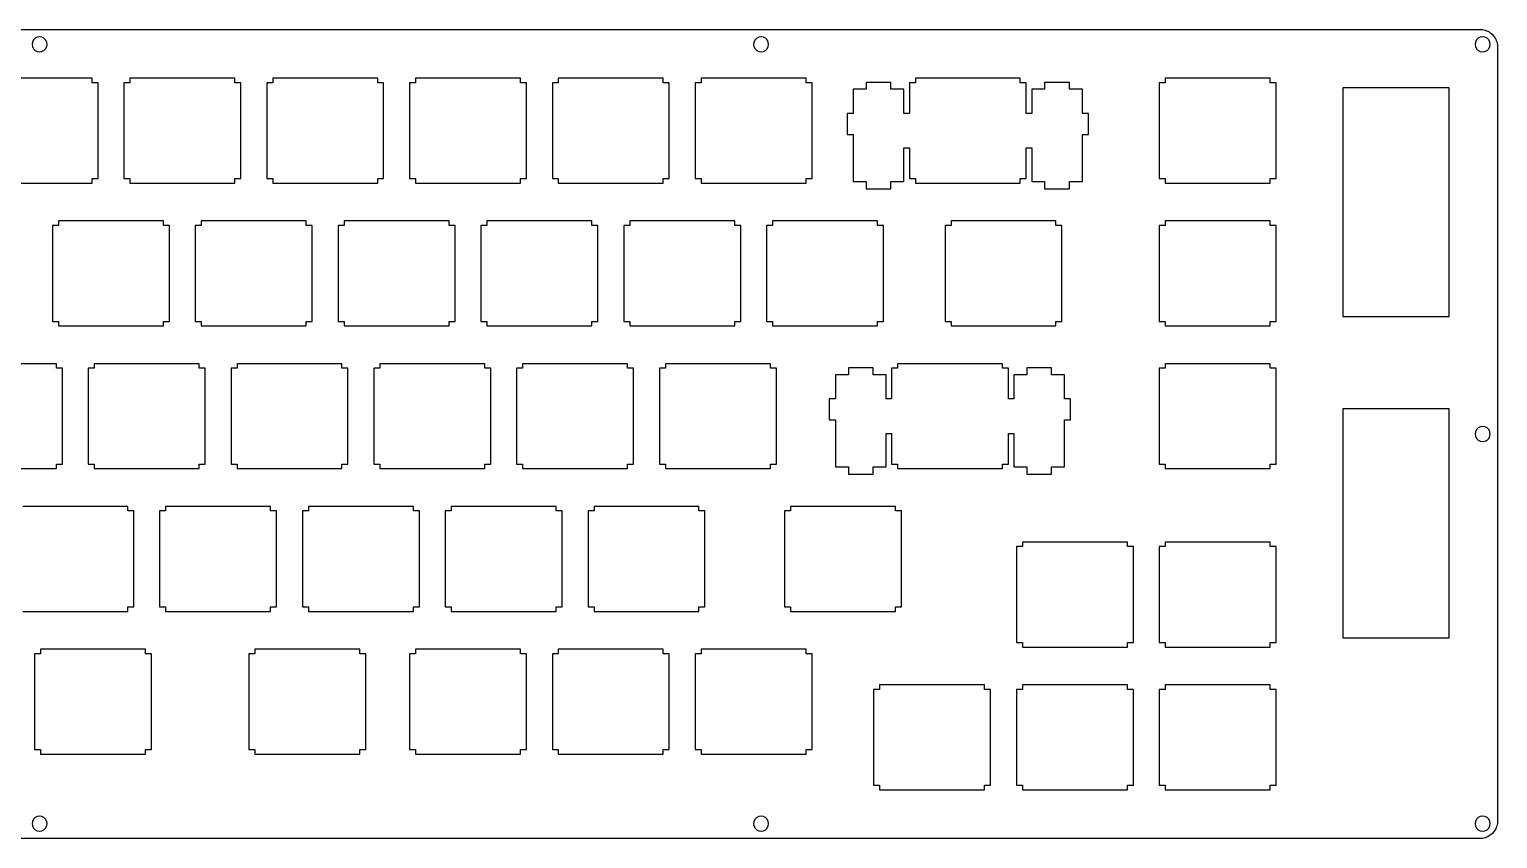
# Model space of a CAD drawing. Extents: x 0 to 389, y 0 to 108.
# Drawn here: x 193.2 to 389.1, y 0.2 to 108.2 of the extents above; entities that cross this region are included whole.
import ezdxf

# ---------------------------------------------------------------- set-up
doc = ezdxf.new("R2010")
doc.units = 0
doc.header["$MEASUREMENT"] = 0

msp = doc.modelspace()

# ---------------------------------------------------------------- linework, layer by layer
at = {"color": 0}
for p, q in [((2.49563, 108.208), (386.697, 108.208)), ((386.697, 108.208), (386.884, 108.201)), ((386.884, 108.201), (387.071, 108.179)), ((387.071, 108.179), (387.255, 108.142)), ((387.255, 108.142), (387.438, 108.09)), ((387.438, 108.09), (387.615, 108.026)), ((387.615, 108.026), (387.784, 107.946)), ((387.784, 107.946), (387.95, 107.855)), ((387.95, 107.855), (388.105, 107.749)), ((388.105, 107.749), (388.253, 107.632)), ((193.645, 106.517), (193.595, 106.207)), ((193.595, 106.207), (193.645, 105.898)), ((193.786, 106.795), (193.645, 106.517)), ((193.645, 105.898), (193.786, 105.62)), ((194.007, 107.017), (193.786, 106.795)), ((194.287, 107.159), (194.007, 107.017)), ((194.595, 107.207), (194.287, 107.159)), ((194.904, 107.159), (194.595, 107.207)), ((195.184, 107.017), (194.904, 107.159)), ((195.404, 106.795), (195.184, 107.017)), ((195.546, 106.517), (195.404, 106.795)), ((195.404, 105.62), (195.546, 105.898)), ((195.596, 106.207), (195.546, 106.517)), ((195.546, 105.898), (195.596, 106.207)), ((289.895, 106.517), (289.845, 106.207)), ((289.845, 106.207), (289.895, 105.898)), ((290.037, 106.795), (289.895, 106.517)), ((289.895, 105.898), (290.037, 105.62)), ((290.257, 107.017), (290.037, 106.795)), ((290.536, 107.159), (290.257, 107.017)), ((290.846, 107.207), (290.536, 107.159)), ((291.155, 107.159), (290.846, 107.207)), ((291.433, 107.017), (291.155, 107.159)), ((291.655, 106.795), (291.433, 107.017)), ((291.797, 106.517), (291.655, 106.795)), ((291.655, 105.62), (291.797, 105.898)), ((291.845, 106.207), (291.797, 106.517)), ((291.797, 105.898), (291.845, 106.207)), ((386.143, 106.517), (386.098, 106.207)), ((386.098, 106.207), (386.143, 105.898)), ((386.285, 106.795), (386.143, 106.517)), ((386.143, 105.898), (386.285, 105.62)), ((386.507, 107.017), (386.285, 106.795)), ((386.786, 107.159), (386.507, 107.017)), ((387.096, 107.207), (386.786, 107.159)), ((387.406, 107.159), (387.096, 107.207)), ((387.685, 107.017), (387.406, 107.159)), ((387.904, 106.795), (387.685, 107.017)), ((388.048, 106.517), (387.904, 106.795)), ((387.904, 105.62), (388.048, 105.898)), ((388.098, 106.207), (388.048, 106.517)), ((388.048, 105.898), (388.098, 106.207)), ((388.253, 107.632), (388.394, 107.505)), ((388.394, 107.505), (388.521, 107.366)), ((388.521, 107.366), (388.638, 107.218)), ((388.638, 107.218), (388.743, 107.061)), ((388.743, 107.061), (388.835, 106.897)), ((388.835, 106.897), (388.913, 106.726)), ((388.913, 106.726), (388.98, 106.55)), ((388.98, 106.55), (389.029, 106.368)), ((389.029, 106.368), (389.068, 106.183)), ((389.068, 106.183), (389.089, 105.996)), ((389.089, 105.996), (389.096, 105.807)), ((389.096, 105.807), (389.096, 2.59485)), ((193.786, 105.62), (194.007, 105.398)), ((194.007, 105.398), (194.287, 105.256)), ((194.287, 105.256), (194.595, 105.208)), ((194.595, 105.208), (194.904, 105.256)), ((194.904, 105.256), (195.184, 105.398)), ((195.184, 105.398), (195.404, 105.62)), ((290.037, 105.62), (290.257, 105.398)), ((290.257, 105.398), (290.536, 105.256)), ((290.536, 105.256), (290.846, 105.208)), ((290.846, 105.208), (291.155, 105.256)), ((291.155, 105.256), (291.433, 105.398)), ((291.433, 105.398), (291.655, 105.62)), ((386.285, 105.62), (386.507, 105.398)), ((386.507, 105.398), (386.786, 105.256)), ((386.786, 105.256), (387.096, 105.208)), ((387.096, 105.208), (387.406, 105.256)), ((387.406, 105.256), (387.685, 105.398)), ((387.685, 105.398), (387.904, 105.62)), ((201.596, 101.683), (187.595, 101.683)), ((201.596, 101.083), (201.596, 101.683)), ((202.395, 101.083), (201.596, 101.083)), ((202.395, 88.2826), (202.395, 101.083)), ((206.645, 101.083), (205.846, 101.083)), ((205.846, 101.083), (205.846, 88.2826)), ((206.645, 101.683), (206.645, 101.083)), ((220.646, 101.683), (206.645, 101.683)), ((220.646, 101.083), (220.646, 101.683)), ((221.445, 101.083), (220.646, 101.083)), ((221.445, 88.2826), (221.445, 101.083)), ((225.695, 101.083), (224.896, 101.083)), ((224.896, 101.083), (224.896, 88.2826)), ((225.695, 101.683), (225.695, 101.083)), ((239.696, 101.683), (225.695, 101.683)), ((239.696, 101.083), (239.696, 101.683)), ((240.495, 101.083), (239.696, 101.083)), ((240.495, 88.2826), (240.495, 101.083)), ((244.745, 101.083), (243.946, 101.083)), ((243.946, 101.083), (243.946, 88.2826)), ((244.745, 101.683), (244.745, 101.083)), ((258.746, 101.683), (244.745, 101.683)), ((258.746, 101.083), (258.746, 101.683)), ((259.545, 101.083), (258.746, 101.083)), ((259.545, 88.2826), (259.545, 101.083)), ((263.795, 101.083), (262.996, 101.083)), ((262.996, 101.083), (262.996, 88.2826)), ((263.795, 101.683), (263.795, 101.083)), ((277.796, 101.683), (263.795, 101.683)), ((277.796, 101.083), (277.796, 101.683)), ((278.595, 101.083), (277.796, 101.083)), ((278.595, 88.2826), (278.595, 101.083)), ((282.845, 101.083), (282.046, 101.083)), ((282.046, 101.083), (282.046, 88.2826)), ((282.845, 101.683), (282.845, 101.083)), ((296.846, 101.683), (282.845, 101.683)), ((296.846, 101.083), (296.846, 101.683)), ((297.645, 101.083), (296.846, 101.083)), ((297.645, 88.2826), (297.645, 101.083)), ((304.87, 100.214), (303.145, 100.214)), ((303.145, 100.214), (303.145, 96.9836)), ((308.171, 101.133), (304.87, 101.133)), ((304.87, 101.133), (304.87, 100.214)), ((308.171, 100.214), (308.171, 101.133)), ((309.896, 100.214), (308.171, 100.214)), ((309.896, 96.9836), (309.896, 100.214)), ((311.42, 101.083), (310.621, 101.083)), ((310.621, 101.083), (310.621, 96.9836)), ((311.42, 101.683), (311.42, 101.083)), ((325.421, 101.683), (311.42, 101.683)), ((325.421, 101.083), (325.421, 101.683)), ((326.22, 101.083), (325.421, 101.083)), ((326.22, 96.9836), (326.22, 101.083)), ((328.67, 100.214), (326.945, 100.214)), ((326.945, 100.214), (326.945, 96.9836)), ((331.971, 101.133), (328.67, 101.133)), ((328.67, 101.133), (328.67, 100.214)), ((331.971, 100.214), (331.971, 101.133)), ((333.696, 100.214), (331.971, 100.214)), ((333.696, 96.9836), (333.696, 100.214)), ((344.758, 101.083), (343.957, 101.083)), ((343.957, 101.083), (343.957, 88.2826)), ((344.758, 101.683), (344.758, 101.083)), ((358.757, 101.683), (344.758, 101.683)), ((358.757, 101.083), (358.757, 101.683)), ((359.558, 101.083), (358.757, 101.083)), ((359.558, 88.2826), (359.558, 101.083)), ((382.650977, 100.417021), (368.450277, 100.417021)), ((368.450277, 100.417021), (368.450277, 69.867621)), ((382.650977, 69.867621), (382.650977, 100.417021)), ((303.145, 96.9836), (302.321, 96.9836)), ((302.321, 96.9836), (302.321, 94.1821)), ((310.621, 96.9836), (309.896, 96.9836)), ((326.945, 96.9836), (326.22, 96.9836)), ((334.52, 96.9836), (333.696, 96.9836)), ((334.52, 94.1821), (334.52, 96.9836)), ((302.321, 94.1821), (303.145, 94.1821)), ((303.145, 94.1821), (303.145, 87.9133)), ((333.696, 87.9133), (333.696, 94.1821)), ((333.696, 94.1821), (334.52, 94.1821)), ((309.896, 87.9133), (309.896, 92.3823)), ((309.896, 92.3823), (310.621, 92.3823)), ((310.621, 92.3823), (310.621, 88.2826)), ((326.22, 88.2826), (326.22, 92.3823)), ((326.22, 92.3823), (326.945, 92.3823)), ((326.945, 92.3823), (326.945, 87.9133)), ((201.596, 87.6819), (201.596, 88.2826)), ((201.596, 88.2826), (202.395, 88.2826)), ((205.846, 88.2826), (206.645, 88.2826)), ((206.645, 88.2826), (206.645, 87.6819)), ((220.646, 87.6819), (220.646, 88.2826)), ((220.646, 88.2826), (221.445, 88.2826)), ((224.896, 88.2826), (225.695, 88.2826)), ((225.695, 88.2826), (225.695, 87.6819)), ((239.696, 87.6819), (239.696, 88.2826)), ((239.696, 88.2826), (240.495, 88.2826)), ((243.946, 88.2826), (244.745, 88.2826)), ((244.745, 88.2826), (244.745, 87.6819)), ((258.746, 87.6819), (258.746, 88.2826)), ((258.746, 88.2826), (259.545, 88.2826)), ((262.996, 88.2826), (263.795, 88.2826)), ((263.795, 88.2826), (263.795, 87.6819)), ((277.796, 87.6819), (277.796, 88.2826)), ((277.796, 88.2826), (278.595, 88.2826)), ((282.046, 88.2826), (282.845, 88.2826)), ((282.845, 88.2826), (282.845, 87.6819)), ((296.846, 87.6819), (296.846, 88.2826)), ((296.846, 88.2826), (297.645, 88.2826)), ((310.621, 88.2826), (311.42, 88.2826)), ((311.42, 88.2826), (311.42, 87.6819)), ((325.421, 87.6819), (325.421, 88.2826)), ((325.421, 88.2826), (326.22, 88.2826)), ((343.957, 88.2826), (344.758, 88.2826)), ((344.758, 88.2826), (344.758, 87.6819)), ((358.757, 87.6819), (358.757, 88.2826)), ((358.757, 88.2826), (359.558, 88.2826)), ((187.595, 87.6819), (201.596, 87.6819)), ((206.645, 87.6819), (220.646, 87.6819)), ((225.695, 87.6819), (239.696, 87.6819)), ((244.745, 87.6819), (258.746, 87.6819)), ((263.795, 87.6819), (277.796, 87.6819)), ((282.845, 87.6819), (296.846, 87.6819)), ((303.145, 87.9133), (304.87, 87.9133)), ((304.87, 87.9133), (304.87, 86.9322)), ((304.87, 86.9322), (308.171, 86.9322)), ((308.171, 86.9322), (308.171, 87.9133)), ((308.171, 87.9133), (309.896, 87.9133)), ((311.42, 87.6819), (325.421, 87.6819)), ((326.945, 87.9133), (328.67, 87.9133)), ((328.67, 87.9133), (328.67, 86.9322)), ((328.67, 86.9322), (331.971, 86.9322)), ((331.971, 86.9322), (331.971, 87.9133)), ((331.971, 87.9133), (333.696, 87.9133)), ((344.758, 87.6819), (358.757, 87.6819)), ((197.12, 82.6325), (197.12, 82.0332)), ((211.121, 82.6325), (197.12, 82.6325)), ((211.121, 82.0332), (211.121, 82.6325)), ((216.17, 82.6325), (216.17, 82.0332)), ((230.171, 82.6325), (216.17, 82.6325)), ((230.171, 82.0332), (230.171, 82.6325)), ((235.22, 82.6325), (235.22, 82.0332)), ((249.221, 82.6325), (235.22, 82.6325)), ((249.221, 82.0332), (249.221, 82.6325)), ((254.27, 82.6325), (254.27, 82.0332)), ((268.271, 82.6325), (254.27, 82.6325)), ((268.271, 82.0332), (268.271, 82.6325)), ((273.32, 82.6325), (273.32, 82.0332)), ((287.321, 82.6325), (273.32, 82.6325)), ((287.321, 82.0332), (287.321, 82.6325)), ((292.37, 82.6325), (292.37, 82.0332)), ((306.371, 82.6325), (292.37, 82.6325)), ((306.371, 82.0332), (306.371, 82.6325)), ((316.183, 82.6325), (316.183, 82.0332)), ((330.182, 82.6325), (316.183, 82.6325)), ((330.182, 82.0332), (330.182, 82.6325)), ((344.758, 82.6325), (344.758, 82.0332)), ((358.757, 82.6325), (344.758, 82.6325)), ((358.757, 82.0332), (358.757, 82.6325)), ((197.12, 82.0332), (196.321, 82.0332)), ((196.321, 82.0332), (196.321, 69.2326)), ((211.92, 82.0332), (211.121, 82.0332)), ((211.92, 69.2326), (211.92, 82.0332)), ((216.17, 82.0332), (215.371, 82.0332)), ((215.371, 82.0332), (215.371, 69.2326)), ((230.97, 82.0332), (230.171, 82.0332)), ((230.97, 69.2326), (230.97, 82.0332)), ((235.22, 82.0332), (234.421, 82.0332)), ((234.421, 82.0332), (234.421, 69.2326)), ((250.02, 82.0332), (249.221, 82.0332)), ((250.02, 69.2326), (250.02, 82.0332)), ((254.27, 82.0332), (253.471, 82.0332)), ((253.471, 82.0332), (253.471, 69.2326)), ((269.07, 82.0332), (268.271, 82.0332)), ((269.07, 69.2326), (269.07, 82.0332)), ((273.32, 82.0332), (272.521, 82.0332)), ((272.521, 82.0332), (272.521, 69.2326)), ((288.12, 82.0332), (287.321, 82.0332)), ((288.12, 69.2326), (288.12, 82.0332)), ((292.37, 82.0332), (291.571, 82.0332)), ((291.571, 82.0332), (291.571, 69.2326)), ((307.17, 82.0332), (306.371, 82.0332)), ((307.17, 69.2326), (307.17, 82.0332)), ((316.183, 82.0332), (315.382, 82.0332)), ((315.382, 82.0332), (315.382, 69.2326)), ((330.983, 82.0332), (330.182, 82.0332)), ((330.983, 69.2326), (330.983, 82.0332)), ((344.758, 82.0332), (343.957, 82.0332)), ((343.957, 82.0332), (343.957, 69.2326)), ((359.558, 82.0332), (358.757, 82.0332)), ((359.558, 69.2326), (359.558, 82.0332)), ((196.321, 69.2326), (197.12, 69.2326)), ((197.12, 69.2326), (197.12, 68.6333)), ((197.12, 68.6333), (211.121, 68.6333)), ((211.121, 68.6333), (211.121, 69.2326)), ((211.121, 69.2326), (211.92, 69.2326)), ((215.371, 69.2326), (216.17, 69.2326)), ((216.17, 69.2326), (216.17, 68.6333)), ((216.17, 68.6333), (230.171, 68.6333)), ((230.171, 68.6333), (230.171, 69.2326)), ((230.171, 69.2326), (230.97, 69.2326)), ((234.421, 69.2326), (235.22, 69.2326)), ((235.22, 69.2326), (235.22, 68.6333)), ((235.22, 68.6333), (249.221, 68.6333)), ((249.221, 68.6333), (249.221, 69.2326)), ((249.221, 69.2326), (250.02, 69.2326)), ((253.471, 69.2326), (254.27, 69.2326)), ((254.27, 69.2326), (254.27, 68.6333)), ((254.27, 68.6333), (268.271, 68.6333)), ((268.271, 68.6333), (268.271, 69.2326)), ((268.271, 69.2326), (269.07, 69.2326)), ((272.521, 69.2326), (273.32, 69.2326)), ((273.32, 69.2326), (273.32, 68.6333)), ((273.32, 68.6333), (287.321, 68.6333)), ((287.321, 68.6333), (287.321, 69.2326)), ((287.321, 69.2326), (288.12, 69.2326)), ((291.571, 69.2326), (292.37, 69.2326)), ((292.37, 69.2326), (292.37, 68.6333)), ((292.37, 68.6333), (306.371, 68.6333)), ((306.371, 68.6333), (306.371, 69.2326)), ((306.371, 69.2326), (307.17, 69.2326)), ((315.382, 69.2326), (316.183, 69.2326)), ((316.183, 69.2326), (316.183, 68.6333)), ((316.183, 68.6333), (330.182, 68.6333)), ((330.182, 68.6333), (330.182, 69.2326)), ((330.182, 69.2326), (330.983, 69.2326)), ((343.957, 69.2326), (344.758, 69.2326)), ((344.758, 69.2326), (344.758, 68.6333)), ((344.758, 68.6333), (358.757, 68.6333)), ((358.757, 68.6333), (358.757, 69.2326)), ((358.757, 69.2326), (359.558, 69.2326)), ((368.450277, 69.867621), (382.650977, 69.867621)), ((196.832, 63.5825), (182.833, 63.5825)), ((196.832, 62.9818), (196.832, 63.5825)), ((197.633, 62.9818), (196.832, 62.9818)), ((197.633, 50.1826), (197.633, 62.9818)), ((201.883, 62.9818), (201.082, 62.9818)), ((201.082, 62.9818), (201.082, 50.1826)), ((201.883, 63.5825), (201.883, 62.9818)), ((215.882, 63.5825), (201.883, 63.5825)), ((215.882, 62.9818), (215.882, 63.5825)), ((216.683, 62.9818), (215.882, 62.9818)), ((216.683, 50.1826), (216.683, 62.9818)), ((220.933, 62.9818), (220.132, 62.9818)), ((220.132, 62.9818), (220.132, 50.1826)), ((220.933, 63.5825), (220.933, 62.9818)), ((234.932, 63.5825), (220.933, 63.5825)), ((234.932, 62.9818), (234.932, 63.5825)), ((235.733, 62.9818), (234.932, 62.9818)), ((235.733, 50.1826), (235.733, 62.9818)), ((239.983, 62.9818), (239.182, 62.9818)), ((239.182, 62.9818), (239.182, 50.1826)), ((239.983, 63.5825), (239.983, 62.9818)), ((253.982, 63.5825), (239.983, 63.5825)), ((253.982, 62.9818), (253.982, 63.5825)), ((254.783, 62.9818), (253.982, 62.9818)), ((254.783, 50.1826), (254.783, 62.9818)), ((259.033, 62.9818), (258.232, 62.9818)), ((258.232, 62.9818), (258.232, 50.1826)), ((259.033, 63.5825), (259.033, 62.9818)), ((273.032, 63.5825), (259.033, 63.5825)), ((273.032, 62.9818), (273.032, 63.5825)), ((273.833, 62.9818), (273.032, 62.9818)), ((273.833, 50.1826), (273.833, 62.9818)), ((278.083, 62.9818), (277.282, 62.9818)), ((277.282, 62.9818), (277.282, 50.1826)), ((278.083, 63.5825), (278.083, 62.9818)), ((292.082, 63.5825), (278.083, 63.5825)), ((292.082, 62.9818), (292.082, 63.5825)), ((292.883, 62.9818), (292.082, 62.9818)), ((292.883, 50.1826), (292.883, 62.9818)), ((305.788, 63.0329), (302.489, 63.0329)), ((302.489, 63.0329), (302.489, 62.1122)), ((305.788, 62.1122), (305.788, 63.0329)), ((309.039, 62.9818), (308.238, 62.9818)), ((308.238, 62.9818), (308.238, 58.8821)), ((309.039, 63.5825), (309.039, 62.9818)), ((323.038, 63.5825), (309.039, 63.5825)), ((323.038, 62.9818), (323.038, 63.5825)), ((323.839, 62.9818), (323.038, 62.9818)), ((323.839, 58.8821), (323.839, 62.9818)), ((329.588, 63.0329), (326.289, 63.0329)), ((326.289, 63.0329), (326.289, 62.1122)), ((329.588, 62.1122), (329.588, 63.0329)), ((344.758, 62.9818), (343.957, 62.9818)), ((343.957, 62.9818), (343.957, 50.1826)), ((344.758, 63.5825), (344.758, 62.9818)), ((358.757, 63.5825), (344.758, 63.5825)), ((358.757, 62.9818), (358.757, 63.5825)), ((359.558, 62.9818), (358.757, 62.9818)), ((359.558, 50.1826), (359.558, 62.9818)), ((302.489, 62.1122), (300.764, 62.1122)), ((300.764, 62.1122), (300.764, 58.8821)), ((307.513, 62.1122), (305.788, 62.1122)), ((307.513, 58.8821), (307.513, 62.1122)), ((326.289, 62.1122), (324.564, 62.1122)), ((324.564, 62.1122), (324.564, 58.8821)), ((331.313, 62.1122), (329.588, 62.1122)), ((331.313, 58.8821), (331.313, 62.1122)), ((300.764, 58.8821), (299.938, 58.8821)), ((299.938, 58.8821), (299.938, 56.0821)), ((308.238, 58.8821), (307.513, 58.8821)), ((324.564, 58.8821), (323.839, 58.8821)), ((332.139, 58.8821), (331.313, 58.8821)), ((332.139, 56.0821), (332.139, 58.8821)), ((382.650977, 57.554421), (368.450277, 57.554421)), ((368.450277, 57.554421), (368.450277, 27.005021)), ((382.650977, 27.005021), (382.650977, 57.554421)), ((299.938, 56.0821), (300.764, 56.0821)), ((300.764, 56.0821), (300.764, 49.8133)), ((331.313, 49.8133), (331.313, 56.0821)), ((331.313, 56.0821), (332.139, 56.0821)), ((386.507, 55.0101), (386.285, 54.7896)), ((386.786, 55.1519), (386.507, 55.0101)), ((387.096, 55.2016), (386.786, 55.1519)), ((387.406, 55.1519), (387.096, 55.2016)), ((387.685, 55.0101), (387.406, 55.1519)), ((387.904, 54.7896), (387.685, 55.0101)), ((307.513, 49.8133), (307.513, 54.2823)), ((307.513, 54.2823), (308.238, 54.2823)), ((308.238, 54.2823), (308.238, 50.1826)), ((323.839, 50.1826), (323.839, 54.2823)), ((323.839, 54.2823), (324.564, 54.2823)), ((324.564, 54.2823), (324.564, 49.8133)), ((386.143, 54.5098), (386.098, 54.2011)), ((386.098, 54.2011), (386.143, 53.8925)), ((386.285, 54.7896), (386.143, 54.5098)), ((386.143, 53.8925), (386.285, 53.6141)), ((386.285, 53.6141), (386.507, 53.3922)), ((386.507, 53.3922), (386.786, 53.25)), ((386.786, 53.25), (387.096, 53.2021)), ((387.096, 53.2021), (387.406, 53.25)), ((387.406, 53.25), (387.685, 53.3922)), ((387.685, 53.3922), (387.904, 53.6141)), ((388.048, 54.5098), (387.904, 54.7896)), ((387.904, 53.6141), (388.048, 53.8925)), ((388.098, 54.2011), (388.048, 54.5098)), ((388.048, 53.8925), (388.098, 54.2011)), ((182.833, 49.5819), (196.832, 49.5819)), ((196.832, 49.5819), (196.832, 50.1826)), ((196.832, 50.1826), (197.633, 50.1826)), ((201.082, 50.1826), (201.883, 50.1826)), ((201.883, 50.1826), (201.883, 49.5819)), ((201.883, 49.5819), (215.882, 49.5819)), ((215.882, 49.5819), (215.882, 50.1826)), ((215.882, 50.1826), (216.683, 50.1826)), ((220.132, 50.1826), (220.933, 50.1826)), ((220.933, 50.1826), (220.933, 49.5819)), ((220.933, 49.5819), (234.932, 49.5819)), ((234.932, 49.5819), (234.932, 50.1826)), ((234.932, 50.1826), (235.733, 50.1826)), ((239.182, 50.1826), (239.983, 50.1826)), ((239.983, 50.1826), (239.983, 49.5819)), ((239.983, 49.5819), (253.982, 49.5819)), ((253.982, 49.5819), (253.982, 50.1826)), ((253.982, 50.1826), (254.783, 50.1826)), ((258.232, 50.1826), (259.033, 50.1826)), ((259.033, 50.1826), (259.033, 49.5819)), ((259.033, 49.5819), (273.032, 49.5819)), ((273.032, 49.5819), (273.032, 50.1826)), ((273.032, 50.1826), (273.833, 50.1826)), ((277.282, 50.1826), (278.083, 50.1826)), ((278.083, 50.1826), (278.083, 49.5819)), ((278.083, 49.5819), (292.082, 49.5819)), ((292.082, 49.5819), (292.082, 50.1826)), ((292.082, 50.1826), (292.883, 50.1826)), ((300.764, 49.8133), (302.489, 49.8133)), ((302.489, 49.8133), (302.489, 48.8322)), ((305.788, 48.8322), (305.788, 49.8133)), ((305.788, 49.8133), (307.513, 49.8133)), ((308.238, 50.1826), (309.039, 50.1826)), ((309.039, 50.1826), (309.039, 49.5819)), ((309.039, 49.5819), (323.038, 49.5819)), ((323.038, 49.5819), (323.038, 50.1826)), ((323.038, 50.1826), (323.839, 50.1826)), ((324.564, 49.8133), (326.289, 49.8133)), ((326.289, 49.8133), (326.289, 48.8322)), ((329.588, 48.8322), (329.588, 49.8133)), ((329.588, 49.8133), (331.313, 49.8133)), ((343.957, 50.1826), (344.758, 50.1826)), ((344.758, 50.1826), (344.758, 49.5819)), ((344.758, 49.5819), (358.757, 49.5819)), ((358.757, 49.5819), (358.757, 50.1826)), ((358.757, 50.1826), (359.558, 50.1826)), ((302.489, 48.8322), (305.788, 48.8322)), ((326.289, 48.8322), (329.588, 48.8322)), ((206.357, 44.5326), (192.358, 44.5326)), ((206.357, 43.9318), (206.357, 44.5326)), ((207.158, 43.9318), (206.357, 43.9318)), ((207.158, 31.1326), (207.158, 43.9318)), ((211.408, 43.9318), (210.607, 43.9318)), ((210.607, 43.9318), (210.607, 31.1326)), ((211.408, 44.5326), (211.408, 43.9318)), ((225.407, 44.5326), (211.408, 44.5326)), ((225.407, 43.9318), (225.407, 44.5326)), ((226.208, 43.9318), (225.407, 43.9318)), ((226.208, 31.1326), (226.208, 43.9318)), ((230.458, 43.9318), (229.657, 43.9318)), ((229.657, 43.9318), (229.657, 31.1326)), ((230.458, 44.5326), (230.458, 43.9318)), ((244.457, 44.5326), (230.458, 44.5326)), ((244.457, 43.9318), (244.457, 44.5326)), ((245.258, 43.9318), (244.457, 43.9318)), ((245.258, 31.1326), (245.258, 43.9318)), ((249.508, 43.9318), (248.707, 43.9318)), ((248.707, 43.9318), (248.707, 31.1326)), ((249.508, 44.5326), (249.508, 43.9318)), ((263.507, 44.5326), (249.508, 44.5326)), ((263.507, 43.9318), (263.507, 44.5326)), ((264.308, 43.9318), (263.507, 43.9318)), ((264.308, 31.1326), (264.308, 43.9318)), ((268.558, 43.9318), (267.757, 43.9318)), ((267.757, 43.9318), (267.757, 31.1326)), ((268.558, 44.5326), (268.558, 43.9318)), ((282.557, 44.5326), (268.558, 44.5326)), ((282.557, 43.9318), (282.557, 44.5326)), ((283.358, 43.9318), (282.557, 43.9318)), ((283.358, 31.1326), (283.358, 43.9318)), ((294.751, 43.9318), (293.952, 43.9318)), ((293.952, 43.9318), (293.952, 31.1326)), ((294.751, 44.5326), (294.751, 43.9318)), ((308.751, 44.5326), (294.751, 44.5326)), ((308.751, 43.9318), (308.751, 44.5326)), ((309.552, 43.9318), (308.751, 43.9318)), ((309.552, 31.1326), (309.552, 43.9318)), ((325.708, 39.7701), (325.708, 39.1707)), ((339.707, 39.7701), (325.708, 39.7701)), ((339.707, 39.1707), (339.707, 39.7701)), ((344.758, 39.7701), (344.758, 39.1707)), ((358.757, 39.7701), (344.758, 39.7701)), ((358.757, 39.1707), (358.757, 39.7701)), ((325.708, 39.1707), (324.907, 39.1707)), ((324.907, 39.1707), (324.907, 26.3701)), ((340.508, 39.1707), (339.707, 39.1707)), ((340.508, 26.3701), (340.508, 39.1707)), ((344.758, 39.1707), (343.957, 39.1707)), ((343.957, 39.1707), (343.957, 26.3701)), ((359.558, 39.1707), (358.757, 39.1707)), ((359.558, 26.3701), (359.558, 39.1707)), ((192.358, 30.5318), (206.357, 30.5318)), ((206.357, 30.5318), (206.357, 31.1326)), ((206.357, 31.1326), (207.158, 31.1326)), ((210.607, 31.1326), (211.408, 31.1326)), ((211.408, 31.1326), (211.408, 30.5318)), ((211.408, 30.5318), (225.407, 30.5318)), ((225.407, 30.5318), (225.407, 31.1326)), ((225.407, 31.1326), (226.208, 31.1326)), ((229.657, 31.1326), (230.458, 31.1326)), ((230.458, 31.1326), (230.458, 30.5318)), ((230.458, 30.5318), (244.457, 30.5318)), ((244.457, 30.5318), (244.457, 31.1326)), ((244.457, 31.1326), (245.258, 31.1326)), ((248.707, 31.1326), (249.508, 31.1326)), ((249.508, 31.1326), (249.508, 30.5318)), ((249.508, 30.5318), (263.507, 30.5318)), ((263.507, 30.5318), (263.507, 31.1326)), ((263.507, 31.1326), (264.308, 31.1326)), ((267.757, 31.1326), (268.558, 31.1326)), ((268.558, 31.1326), (268.558, 30.5318)), ((268.558, 30.5318), (282.557, 30.5318)), ((282.557, 30.5318), (282.557, 31.1326)), ((282.557, 31.1326), (283.358, 31.1326)), ((293.952, 31.1326), (294.751, 31.1326)), ((294.751, 31.1326), (294.751, 30.5318)), ((294.751, 30.5318), (308.751, 30.5318)), ((308.751, 30.5318), (308.751, 31.1326)), ((308.751, 31.1326), (309.552, 31.1326)), ((194.739, 25.4827), (194.739, 24.8819)), ((208.738, 25.4827), (194.739, 25.4827)), ((208.738, 24.8819), (208.738, 25.4827)), ((223.314, 25.4827), (223.314, 24.8819)), ((237.313, 25.4827), (223.314, 25.4827)), ((237.313, 24.8819), (237.313, 25.4827)), ((244.745, 25.4827), (244.745, 24.8819)), ((258.746, 25.4827), (244.745, 25.4827)), ((258.746, 24.8819), (258.746, 25.4827)), ((263.795, 25.4827), (263.795, 24.8819)), ((277.796, 25.4827), (263.795, 25.4827)), ((277.796, 24.8819), (277.796, 25.4827)), ((282.845, 25.4827), (282.845, 24.8819)), ((296.846, 25.4827), (282.845, 25.4827)), ((296.846, 24.8819), (296.846, 25.4827)), ((324.907, 26.3701), (325.708, 26.3701)), ((325.708, 26.3701), (325.708, 25.7707)), ((325.708, 25.7707), (339.707, 25.7707)), ((339.707, 25.7707), (339.707, 26.3701)), ((339.707, 26.3701), (340.508, 26.3701)), ((343.957, 26.3701), (344.758, 26.3701)), ((344.758, 26.3701), (344.758, 25.7707)), ((344.758, 25.7707), (358.757, 25.7707)), ((358.757, 25.7707), (358.757, 26.3701)), ((358.757, 26.3701), (359.558, 26.3701)), ((368.450277, 27.005021), (382.650977, 27.005021)), ((194.739, 24.8819), (193.938, 24.8819)), ((193.938, 24.8819), (193.938, 12.0826)), ((209.539, 24.8819), (208.738, 24.8819)), ((209.539, 12.0826), (209.539, 24.8819)), ((223.314, 24.8819), (222.513, 24.8819)), ((222.513, 24.8819), (222.513, 12.0826)), ((238.114, 24.8819), (237.313, 24.8819)), ((238.114, 12.0826), (238.114, 24.8819)), ((244.745, 24.8819), (243.944, 24.8819)), ((243.944, 24.8819), (243.944, 12.0826)), ((259.545, 24.8819), (258.746, 24.8819)), ((259.545, 12.0826), (259.545, 24.8819)), ((263.795, 24.8819), (262.996, 24.8819)), ((262.996, 24.8819), (262.996, 12.0826)), ((278.595, 24.8819), (277.796, 24.8819)), ((278.595, 12.0826), (278.595, 24.8819)), ((282.845, 24.8819), (282.046, 24.8819)), ((282.046, 24.8819), (282.046, 12.0826)), ((297.645, 24.8819), (296.846, 24.8819)), ((297.645, 12.0826), (297.645, 24.8819)), ((306.658, 20.1208), (305.857, 20.1208)), ((305.857, 20.1208), (305.857, 7.32014)), ((306.658, 20.7202), (306.658, 20.1208)), ((320.657, 20.7202), (306.658, 20.7202)), ((320.657, 20.1208), (320.657, 20.7202)), ((321.458, 20.1208), (320.657, 20.1208)), ((321.458, 7.32014), (321.458, 20.1208)), ((325.708, 20.1208), (324.907, 20.1208)), ((324.907, 20.1208), (324.907, 7.32014)), ((325.708, 20.7202), (325.708, 20.1208)), ((339.707, 20.7202), (325.708, 20.7202)), ((339.707, 20.1208), (339.707, 20.7202)), ((340.508, 20.1208), (339.707, 20.1208)), ((340.508, 7.32014), (340.508, 20.1208)), ((344.758, 20.1208), (343.957, 20.1208)), ((343.957, 20.1208), (343.957, 7.32014)), ((344.758, 20.7202), (344.758, 20.1208)), ((358.757, 20.7202), (344.758, 20.7202)), ((358.757, 20.1208), (358.757, 20.7202)), ((359.558, 20.1208), (358.757, 20.1208)), ((359.558, 7.32014), (359.558, 20.1208)), ((193.938, 12.0826), (194.739, 12.0826)), ((194.739, 12.0826), (194.739, 11.4818)), ((208.738, 11.4818), (208.738, 12.0826)), ((208.738, 12.0826), (209.539, 12.0826)), ((222.513, 12.0826), (223.314, 12.0826)), ((223.314, 12.0826), (223.314, 11.4818)), ((237.313, 11.4818), (237.313, 12.0826)), ((237.313, 12.0826), (238.114, 12.0826)), ((243.944, 12.0826), (244.745, 12.0826)), ((244.745, 12.0826), (244.745, 11.4818)), ((258.746, 11.4818), (258.746, 12.0826)), ((258.746, 12.0826), (259.545, 12.0826)), ((262.996, 12.0826), (263.795, 12.0826)), ((263.795, 12.0826), (263.795, 11.4818)), ((277.796, 11.4818), (277.796, 12.0826)), ((277.796, 12.0826), (278.595, 12.0826)), ((282.046, 12.0826), (282.845, 12.0826)), ((282.845, 12.0826), (282.845, 11.4818)), ((296.846, 11.4818), (296.846, 12.0826)), ((296.846, 12.0826), (297.645, 12.0826)), ((194.739, 11.4818), (208.738, 11.4818)), ((223.314, 11.4818), (237.313, 11.4818)), ((244.745, 11.4818), (258.746, 11.4818)), ((263.795, 11.4818), (277.796, 11.4818)), ((282.845, 11.4818), (296.846, 11.4818)), ((305.857, 7.32014), (306.658, 7.32014)), ((306.658, 7.32014), (306.658, 6.7207)), ((306.658, 6.7207), (320.657, 6.7207)), ((320.657, 6.7207), (320.657, 7.32014)), ((320.657, 7.32014), (321.458, 7.32014)), ((324.907, 7.32014), (325.708, 7.32014)), ((325.708, 7.32014), (325.708, 6.7207)), ((325.708, 6.7207), (339.707, 6.7207)), ((339.707, 6.7207), (339.707, 7.32014)), ((339.707, 7.32014), (340.508, 7.32014)), ((343.957, 7.32014), (344.758, 7.32014)), ((344.758, 7.32014), (344.758, 6.7207)), ((344.758, 6.7207), (358.757, 6.7207)), ((358.757, 6.7207), (358.757, 7.32014)), ((358.757, 7.32014), (359.558, 7.32014)), ((193.645, 2.5039), (193.595, 2.19384)), ((193.595, 2.19384), (193.645, 1.88516)), ((193.786, 2.78226), (193.645, 2.5039)), ((194.007, 3.00275), (193.786, 2.78226)), ((194.287, 3.14468), (194.007, 3.00275)), ((194.595, 3.19429), (194.287, 3.14468)), ((194.904, 3.14468), (194.595, 3.19429)), ((195.184, 3.00275), (194.904, 3.14468)), ((195.404, 2.78226), (195.184, 3.00275)), ((195.546, 2.5039), (195.404, 2.78226)), ((195.596, 2.19384), (195.546, 2.5039)), ((195.546, 1.88516), (195.596, 2.19384)), ((289.895, 2.5039), (289.845, 2.19384)), ((289.845, 2.19384), (289.895, 1.88516)), ((290.037, 2.78226), (289.895, 2.5039)), ((290.257, 3.00275), (290.037, 2.78226)), ((290.536, 3.14468), (290.257, 3.00275)), ((290.846, 3.19429), (290.536, 3.14468)), ((291.155, 3.14468), (290.846, 3.19429)), ((291.433, 3.00275), (291.155, 3.14468)), ((291.655, 2.78226), (291.433, 3.00275)), ((291.797, 2.5039), (291.655, 2.78226)), ((291.845, 2.19384), (291.797, 2.5039)), ((291.797, 1.88516), (291.845, 2.19384)), ((386.143, 2.5039), (386.098, 2.19384)), ((386.098, 2.19384), (386.143, 1.88516)), ((386.285, 2.78226), (386.143, 2.5039)), ((386.507, 3.00275), (386.285, 2.78226)), ((386.786, 3.14468), (386.507, 3.00275)), ((387.096, 3.19429), (386.786, 3.14468)), ((387.406, 3.14468), (387.096, 3.19429)), ((387.685, 3.00275), (387.406, 3.14468)), ((387.904, 2.78226), (387.685, 3.00275)), ((388.048, 2.5039), (387.904, 2.78226)), ((388.098, 2.19384), (388.048, 2.5039)), ((388.048, 1.88516), (388.098, 2.19384)), ((389.029, 2.03399), (388.98, 1.85208)), ((389.068, 2.21864), (389.029, 2.03399)), ((389.089, 2.40605), (389.068, 2.21864)), ((389.096, 2.59485), (389.089, 2.40605)), ((386.697, 0.194303), (2.49563, 0.194303)), ((193.645, 1.88516), (193.786, 1.60679)), ((193.786, 1.60679), (194.007, 1.38493)), ((194.007, 1.38493), (194.287, 1.24299)), ((194.287, 1.24299), (194.595, 1.19476)), ((194.595, 1.19476), (194.904, 1.24299)), ((194.904, 1.24299), (195.184, 1.38493)), ((195.184, 1.38493), (195.404, 1.60679)), ((195.404, 1.60679), (195.546, 1.88516)), ((289.895, 1.88516), (290.037, 1.60679)), ((290.037, 1.60679), (290.257, 1.38493)), ((290.257, 1.38493), (290.536, 1.24299)), ((290.536, 1.24299), (290.846, 1.19476)), ((290.846, 1.19476), (291.155, 1.24299)), ((291.155, 1.24299), (291.433, 1.38493)), ((291.433, 1.38493), (291.655, 1.60679)), ((291.655, 1.60679), (291.797, 1.88516)), ((386.143, 1.88516), (386.285, 1.60679)), ((386.285, 1.60679), (386.507, 1.38493)), ((386.507, 1.38493), (386.786, 1.24299)), ((386.884, 0.201194), (386.697, 0.194303)), ((386.786, 1.24299), (387.096, 1.19476)), ((387.071, 0.22462), (386.884, 0.201194)), ((387.255, 0.260449), (387.071, 0.22462)), ((387.096, 1.19476), (387.406, 1.24299)), ((387.438, 0.311437), (387.255, 0.260449)), ((387.406, 1.24299), (387.685, 1.38493)), ((387.615, 0.377582), (387.438, 0.311437)), ((387.784, 0.456131), (387.615, 0.377582)), ((387.685, 1.38493), (387.904, 1.60679)), ((387.95, 0.54846), (387.784, 0.456131)), ((387.904, 1.60679), (388.048, 1.88516)), ((388.105, 0.651813), (387.95, 0.54846)), ((388.253, 0.768946), (388.105, 0.651813)), ((388.394, 0.897103), (388.253, 0.768946)), ((388.521, 1.03491), (388.394, 0.897103)), ((388.638, 1.18374), (388.521, 1.03491)), ((388.743, 1.34083), (388.638, 1.18374)), ((388.835, 1.50482), (388.743, 1.34083)), ((388.913, 1.67569), (388.835, 1.50482)), ((388.98, 1.85208), (388.913, 1.67569))]:
    msp.add_line(p, q, dxfattribs=at)

doc.saveas('drawing.dxf')
